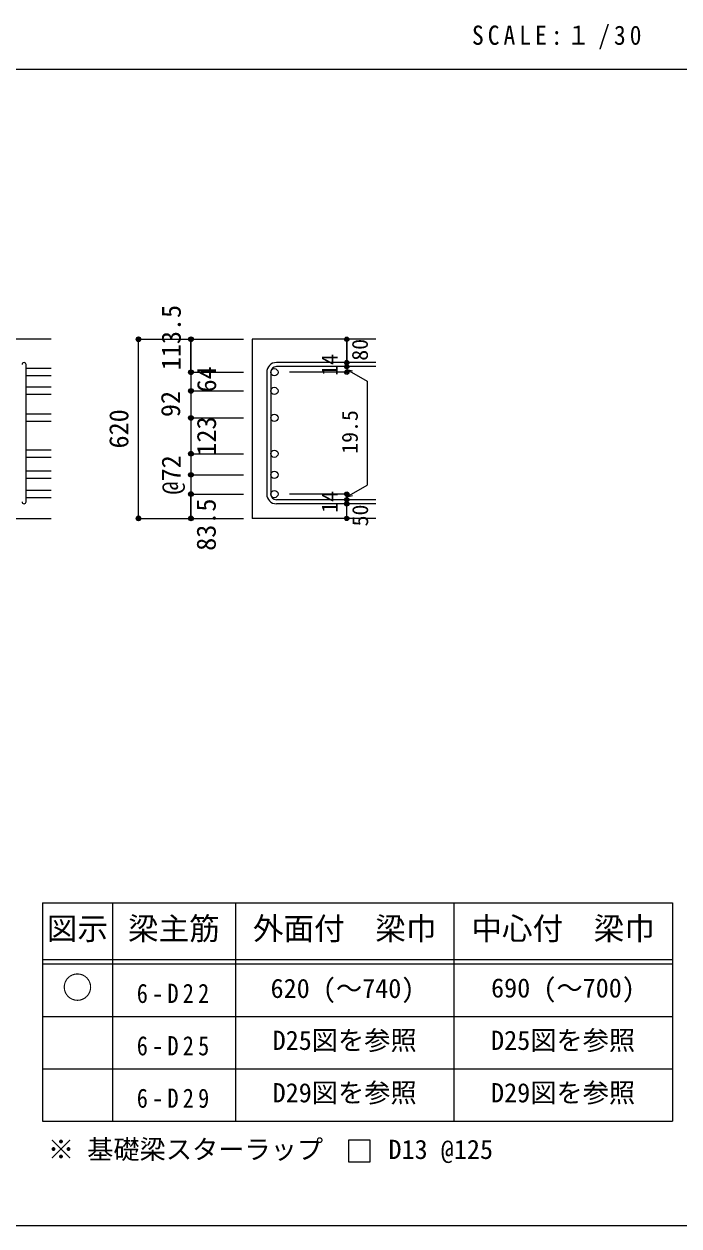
# Model space of a CAD drawing. Units: millimetres at full size, sheet at 1:30, with parts at other scales. Extents: x -5973 to 5954, y -4195 to 4201.
# Drawn here: x 1384 to 3633, y -4195 to -67 of the extents above; entities that cross this region are included whole.
import ezdxf
from ezdxf.enums import TextEntityAlignment as Align

# ---------------------------------------------------------------- set-up
doc = ezdxf.new("R2010")
doc.units = ezdxf.units.MM
doc.header["$LTSCALE"] = 30
doc.header["$PDMODE"] = 32
doc.header["$PDSIZE"] = 15
for name, color, linetype in [('0-1', 2, 'Continuous'), ('0-5', 7, 'Continuous'), ('0-6', 7, 'Continuous'), ('0-D', 4, 'Continuous'), ('6-7_文字', 7, 'Continuous'), ('6-E_枠', 7, 'Continuous'), ('F-0_枠', 6, 'Continuous')]:
    doc.layers.add(name, color=color, linetype=linetype)
doc.styles.add('ＭＳ ゴシック', font='')
doc.styles.get('ＭＳ ゴシック').set_extended_font_data('MS Gothic')

msp = doc.modelspace()

# ---------------------------------------------------------------- linework, layer by layer
at = {"layer": '0-1'}
for p, q in [((1477.44, -1149.89), (27.44, -1149.89)), ((2592.44, -1149.89), (2167.44, -1149.89)), ((2167.44, -1149.89), (2167.44, -1764.97)), ((1077.44, -1764.97), (1477.44, -1764.97)), ((2592.44, -1764.97), (2167.44, -1764.97))]:
    msp.add_line(p, q, dxfattribs=at)
at = {"layer": '0-5', "color": 4}
for p, q in [((1957.44, -1149.89), (1957.44, -1263.32)), ((1957.44, -1263.32), (1957.44, -1321.32)), ((1957.44, -1321.32), (1957.44, -1681.47))]:
    msp.add_line(p, q, dxfattribs=at)
at = {"layer": '0-5'}
for p, q in [((1477.44, -1250.82), (1391.44, -1250.82)), ((1477.44, -1275.82), (1391.44, -1275.82)), ((1477.44, -1314.89), (1391.44, -1314.89)), ((1477.44, -1339.89), (1391.44, -1339.89)), ((1477.44, -1407.39), (1391.44, -1407.39)), ((1477.44, -1432.39), (1391.44, -1432.39)), ((1477.44, -1530.39), (1391.44, -1530.39)), ((1477.44, -1555.39), (1391.44, -1555.39)), ((1477.44, -1602.97), (1391.44, -1602.97)), ((1477.44, -1627.97), (1391.44, -1627.97)), ((1477.44, -1668.97), (1391.44, -1668.97)), ((1477.44, -1693.97), (1391.44, -1693.97))]:
    msp.add_line(p, q, dxfattribs=at)
at = {"layer": '0-5', "color": 3}
for centre in [(2243.94, -1263.32), (2243.94, -1327.39), (2243.94, -1419.89), (2243.94, -1542.89), (2243.94, -1615.47), (2243.94, -1681.47)]:
    msp.add_circle(centre, 12.5, dxfattribs=at)
at = {"layer": '0-5'}
for p in [(1957.44, -1149.89), (1957.44, -1263.32), (1957.44, -1327.39), (1957.44, -1419.89), (1957.44, -1542.89), (1957.44, -1615.47), (1957.44, -1681.47), (1777.44, -1764.97), (1957.44, -1764.97)]:
    msp.add_point(p, dxfattribs=at)
at = {"layer": '0-6'}
for p, q in [((1391.44, -1707.97), (1391.44, -1236.82)), ((2592.44, -1229.82), (2250.94, -1229.82)), ((2217.44, -1263.32), (2217.44, -1681.47)), ((2231.44, -1263.32), (2231.44, -1681.47)), ((2592.44, -1243.82), (2250.94, -1243.82)), ((2592.44, -1700.97), (2250.94, -1700.97)), ((2592.44, -1714.97), (2250.94, -1714.97))]:
    msp.add_line(p, q, dxfattribs=at)
for centre, radius, start, end in [((1384.44, -1236.82), 7, 0, 180), ((2250.94, -1263.32), 33.5, 90, 180), ((2250.94, -1263.32), 19.5, 90, 180), ((2250.94, -1681.47), 33.5, 180, 270), ((2250.94, -1681.47), 19.5, 180, 270), ((1384.44, -1707.97), 7, 180, 0)]:
    msp.add_arc(centre, radius, start, end, dxfattribs=at)
at = {"layer": '0-D'}
for p, q in [((1777.44, -1149.89), (1957.44, -1149.89)), ((1777.44, -1149.89), (1957.44, -1149.89)), ((1777.44, -1764.97), (1777.44, -1149.89)), ((1957.44, -1149.89), (2137.44, -1149.89)), ((1957.44, -1149.89), (2137.44, -1149.89)), ((1957.44, -1149.89), (1957.44, -1263.32)), ((1957.44, -1263.32), (1957.44, -1149.89)), ((2492.44, -1243.82), (2492.44, -1229.82)), ((1957.44, -1263.32), (2137.44, -1263.32)), ((1957.44, -1263.32), (1957.44, -1343.39)), ((1957.44, -1263.32), (2137.44, -1263.32)), ((2492.44, -1263.32), (2296.35, -1263.32)), ((2492.44, -1243.82), (2492.44, -1263.32)), ((2492.44, -1253.57), (2511.76, -1258.75)), ((2492.44, -1253.57), (2562.5, -1294.02)), ((2562.5, -1294.02), (2562.5, -1650.77)), ((1957.44, -1327.39), (2137.44, -1327.39)), ((1957.44, -1343.39), (1957.44, -1681.47)), ((1957.44, -1419.89), (2137.44, -1419.89)), ((1957.44, -1542.89), (2137.44, -1542.89)), ((1957.44, -1615.47), (2137.44, -1615.47)), ((2492.44, -1691.22), (2562.5, -1650.77)), ((1957.44, -1681.47), (2137.44, -1681.47)), ((1957.44, -1764.97), (1957.44, -1681.47)), ((2492.44, -1681.47), (2296.35, -1681.47)), ((2492.44, -1700.97), (2492.44, -1681.47)), ((2492.44, -1691.22), (2511.76, -1686.04)), ((2492.44, -1714.97), (2492.44, -1700.97)), ((2492.44, -1764.97), (2492.44, -1714.97)), ((1777.44, -1764.97), (1957.44, -1764.97))]:
    msp.add_line(p, q, dxfattribs=at)
for points in [[(2492.44, -1149.89), (2492.44, -1229.82), (2492.44, -1149.89)], [(1957.44, -1681.47), (1957.44, -1764.97), (2137.44, -1764.97)]]:
    msp.add_lwpolyline(points, dxfattribs=at)
for centre, radius in [((1777.44, -1149.89), 8), ((1777.44, -1149.89), 7.2), ((1777.44, -1149.89), 6.4), ((1777.44, -1149.89), 5.6), ((1777.44, -1149.89), 4.8), ((1777.44, -1149.89), 4), ((1777.44, -1149.89), 3.2), ((1777.44, -1149.89), 2.4), ((1777.44, -1149.89), 1.6), ((1777.44, -1149.89), 0.8), ((1957.44, -1149.89), 8), ((1957.44, -1149.89), 7.2), ((1957.44, -1149.89), 6.4), ((1957.44, -1149.89), 5.6), ((1957.44, -1149.89), 4.8), ((1957.44, -1149.89), 4), ((1957.44, -1149.89), 3.2), ((1957.44, -1149.89), 2.4), ((1957.44, -1149.89), 1.6), ((1957.44, -1149.89), 0.8), ((2492.44, -1149.89), 4), ((2492.44, -1149.89), 3.6), ((2492.44, -1149.89), 3.2), ((2492.44, -1149.89), 2.8), ((2492.44, -1149.89), 2.4), ((2492.44, -1149.89), 2), ((2492.44, -1149.89), 1.6), ((2492.44, -1149.89), 1.2), ((2492.44, -1149.89), 0.8), ((2492.44, -1149.89), 0.4), ((2492.44, -1229.82), 4), ((2492.44, -1229.82), 3.6), ((2492.44, -1229.82), 3.2), ((2492.44, -1229.82), 2.8), ((2492.44, -1229.82), 2.4), ((2492.44, -1229.82), 2), ((2492.44, -1229.82), 1.6), ((2492.44, -1229.82), 1.2), ((2492.44, -1229.82), 0.8), ((2492.44, -1229.82), 0.4), ((1957.44, -1263.32), 8), ((1957.44, -1263.32), 7.2), ((1957.44, -1263.32), 6.4), ((1957.44, -1263.32), 5.6), ((1957.44, -1263.32), 4.8), ((1957.44, -1263.32), 4), ((1957.44, -1263.32), 3.2), ((1957.44, -1263.32), 2.4), ((1957.44, -1263.32), 1.6), ((1957.44, -1263.32), 0.8), ((2492.44, -1243.82), 4), ((2492.44, -1263.32), 4), ((2492.44, -1243.82), 3.6), ((2492.44, -1263.32), 3.6), ((2492.44, -1243.82), 3.2), ((2492.44, -1263.32), 3.2), ((2492.44, -1243.82), 2.8), ((2492.44, -1263.32), 2.8), ((2492.44, -1243.82), 2.4), ((2492.44, -1263.32), 2.4), ((2492.44, -1243.82), 2), ((2492.44, -1263.32), 2), ((2492.44, -1243.82), 1.6), ((2492.44, -1263.32), 1.6), ((2492.44, -1243.82), 1.2), ((2492.44, -1263.32), 1.2), ((2492.44, -1243.82), 0.8), ((2492.44, -1263.32), 0.8), ((2492.44, -1243.82), 0.4), ((2492.44, -1263.32), 0.4), ((1957.44, -1327.39), 8), ((1957.44, -1327.39), 7.2), ((1957.44, -1327.39), 6.4), ((1957.44, -1327.39), 5.6), ((1957.44, -1327.39), 4.8), ((1957.44, -1327.39), 4), ((1957.44, -1327.39), 3.2), ((1957.44, -1327.39), 2.4), ((1957.44, -1327.39), 1.6), ((1957.44, -1327.39), 0.8), ((1957.44, -1419.89), 8), ((1957.44, -1419.89), 7.2), ((1957.44, -1419.89), 6.4), ((1957.44, -1419.89), 5.6), ((1957.44, -1419.89), 4.8), ((1957.44, -1419.89), 4), ((1957.44, -1419.89), 3.2), ((1957.44, -1419.89), 2.4), ((1957.44, -1419.89), 1.6), ((1957.44, -1419.89), 0.8), ((1957.44, -1542.89), 8), ((1957.44, -1542.89), 7.2), ((1957.44, -1542.89), 6.4), ((1957.44, -1542.89), 5.6), ((1957.44, -1542.89), 4.8), ((1957.44, -1542.89), 4), ((1957.44, -1542.89), 3.2), ((1957.44, -1542.89), 2.4), ((1957.44, -1542.89), 1.6), ((1957.44, -1542.89), 0.8), ((1957.44, -1615.47), 8), ((1957.44, -1615.47), 7.2), ((1957.44, -1615.47), 6.4), ((1957.44, -1615.47), 5.6), ((1957.44, -1615.47), 4.8), ((1957.44, -1615.47), 4), ((1957.44, -1615.47), 3.2), ((1957.44, -1615.47), 2.4), ((1957.44, -1615.47), 1.6), ((1957.44, -1615.47), 0.8), ((1957.44, -1681.47), 8), ((1957.44, -1681.47), 7.2), ((1957.44, -1681.47), 6.4), ((1957.44, -1681.47), 5.6), ((1957.44, -1681.47), 4.8), ((1957.44, -1681.47), 4), ((1957.44, -1681.47), 3.2), ((1957.44, -1681.47), 2.4), ((1957.44, -1681.47), 1.6), ((1957.44, -1681.47), 0.8), ((2492.44, -1681.47), 4), ((2492.44, -1681.47), 3.6), ((2492.44, -1681.47), 3.2), ((2492.44, -1681.47), 2.8), ((2492.44, -1681.47), 2.4), ((2492.44, -1681.47), 2), ((2492.44, -1681.47), 1.6), ((2492.44, -1681.47), 1.2), ((2492.44, -1681.47), 0.8), ((2492.44, -1681.47), 0.4), ((2492.44, -1700.97), 4), ((2492.44, -1714.97), 4), ((2492.44, -1700.97), 3.6), ((2492.44, -1714.97), 3.6), ((2492.44, -1700.97), 3.2), ((2492.44, -1714.97), 3.2), ((2492.44, -1700.97), 2.8), ((2492.44, -1714.97), 2.8), ((2492.44, -1700.97), 2.4), ((2492.44, -1714.97), 2.4), ((2492.44, -1700.97), 2), ((2492.44, -1714.97), 2), ((2492.44, -1700.97), 1.6), ((2492.44, -1714.97), 1.6), ((2492.44, -1700.97), 1.2), ((2492.44, -1714.97), 1.2), ((2492.44, -1700.97), 0.8), ((2492.44, -1714.97), 0.8), ((2492.44, -1700.97), 0.4), ((2492.44, -1714.97), 0.4), ((1777.44, -1764.97), 8), ((1777.44, -1764.97), 7.2), ((1777.44, -1764.97), 6.4), ((1777.44, -1764.97), 5.6), ((1777.44, -1764.97), 4.8), ((1777.44, -1764.97), 4), ((1777.44, -1764.97), 3.2), ((1777.44, -1764.97), 2.4), ((1777.44, -1764.97), 1.6), ((1777.44, -1764.97), 0.8), ((1957.44, -1764.97), 8), ((1957.44, -1764.97), 7.2), ((1957.44, -1764.97), 6.4), ((1957.44, -1764.97), 5.6), ((1957.44, -1764.97), 4.8), ((1957.44, -1764.97), 4), ((1957.44, -1764.97), 3.2), ((1957.44, -1764.97), 2.4), ((1957.44, -1764.97), 1.6), ((1957.44, -1764.97), 0.8), ((2492.44, -1764.97), 4), ((2492.44, -1764.97), 3.6), ((2492.44, -1764.97), 3.2), ((2492.44, -1764.97), 2.8), ((2492.44, -1764.97), 2.4), ((2492.44, -1764.97), 2), ((2492.44, -1764.97), 1.6), ((2492.44, -1764.97), 1.2), ((2492.44, -1764.97), 0.8), ((2492.44, -1764.97), 0.4)]:
    msp.add_circle(centre, radius, dxfattribs=at)
at = {"layer": '0-D', "color": 7}
for p in [(1777.44, -1149.89), (1957.44, -1149.89), (2492.44, -1149.89), (2492.44, -1229.82), (2492.44, -1243.82), (1957.44, -1263.32), (2492.44, -1263.32), (1957.44, -1327.39), (1957.44, -1419.89), (1957.44, -1542.89), (1957.44, -1615.47), (1957.44, -1681.47), (2492.44, -1681.47), (2492.44, -1681.47), (2492.44, -1700.97), (2492.44, -1714.97), (1777.44, -1764.97), (1957.44, -1764.97), (2492.44, -1764.97)]:
    msp.add_point(p, dxfattribs=at)
at = {"layer": '6-7_文字'}
msp.add_lwpolyline([(2497.91, -3975.49), (2572.91, -3975.49), (2572.91, -3900.49), (2497.91, -3900.49)], close=True, dxfattribs=at)
at = {"layer": '6-E_枠', "color": 3}
for p, q in [((1447.71, -3085.43), (1447.71, -3835.43)), ((1447.71, -3085.43), (3610.24, -3085.43)), ((3610.24, -3085.43), (3610.24, -3835.43)), ((1447.71, -3835.43), (3610.24, -3835.43))]:
    msp.add_line(p, q, dxfattribs=at)
at = {"layer": '6-E_枠'}
for p, q in [((1687.71, -3085.43), (1687.71, -3835.43)), ((2110.24, -3085.43), (2110.24, -3835.43)), ((2860.24, -3085.43), (2860.24, -3835.43)), ((1447.71, -3280.43), (3610.24, -3280.43)), ((1447.71, -3295.43), (3610.24, -3295.43)), ((1447.71, -3475.43), (3610.24, -3475.43)), ((1447.71, -3655.43), (3610.24, -3655.43))]:
    msp.add_line(p, q, dxfattribs=at)
at = {"layer": 'F-0_枠', "color": 2}
msp.add_line((-5972.88, -222.05), (3723.6, -222.05), dxfattribs=at)
at = {"layer": 'F-0_枠'}
msp.add_line((5954.1, -4195.24), (-5972.88, -4195.24), dxfattribs=at)

# ---------------------------------------------------------------- texts
at = {"layer": '0-D', "style": 'ＭＳ ゴシック'}
for s, height, p in [('113.5', 65.98, (1942.44, -1256.32)), ('80', 54.99, (2581.33, -1223.49)), ('14', 54.99, (2477.21, -1275.26)), ('64', 65.98, (2063.82, -1332.37)), ('92', 65.98, (1940.08, -1417.14)), ('620', 65.98, (1762.44, -1524.93)), ('19.5', 54.99, (2546.77, -1542.98)), ('123', 65.98, (2063.42, -1549.73)), ('@72', 65.98, (1942.44, -1682.97)), ('14', 54.99, (2477.18, -1745.64)), ('83.5', 65.98, (2062.44, -1876.47)), ('50', 54.99, (2582.18, -1792.54))]:
    msp.add_text(s, height=height, rotation=90, dxfattribs=at).set_placement(p, align=Align.BOTTOM_LEFT)
at = {"layer": '6-7_文字', "color": 2, "style": 'ＭＳ ゴシック'}
for s, p in [('図示', (1462.71, -3235.43)), ('梁主筋', (1741.48, -3235.43)), ('外面付\u3000梁巾', (2170.24, -3235.43)), ('中心付\u3000梁巾', (2920.24, -3235.43)), ('○', (1515.21, -3437.93))]:
    msp.add_text(s, height=76.98, dxfattribs=at).set_placement(p, align=Align.BOTTOM_LEFT)
at = {"layer": '6-7_文字', "style": 'ＭＳ ゴシック'}
for s, p in [('620 (～740)', (2230.71, -3431.92)), ('690 (～700)', (2987.74, -3430.43)), ('D25図を参照', (2237.74, -3610.43)), ('D25図を参照', (2987.74, -3610.43)), ('D29図を参照', (2237.74, -3790.43)), ('D29図を参照', (2987.74, -3790.43)), ('※ 基礎梁スターラップ     D13 @125', (1466.27, -3985.01))]:
    msp.add_text(s, height=65.98, dxfattribs=at).set_placement(p, align=Align.BOTTOM_LEFT)
at = {"layer": '6-7_文字', "color": 2, "insert": (2922.26, -154.55), "char_height": 65.98, "attachment_point": 7, "style": 'ＭＳ ゴシック'}
msp.add_mtext('\\T1.34;\\W0.9;SCALE:１/30', dxfattribs=at)
at = {"layer": '6-7_文字', "char_height": 65.98, "attachment_point": 7, "style": 'ＭＳ ゴシック'}
for s, insert in [('\\T1.38;\\W0.85;6-D22', (1771.48, -3430.43)), ('\\T1.38;\\W0.85;6-D25', (1771.48, -3610.43)), ('\\T1.38;\\W0.85;6-D29', (1771.48, -3790.43))]:
    msp.add_mtext(s, dxfattribs=dict(at, insert=insert))

doc.saveas('drawing.dxf')
